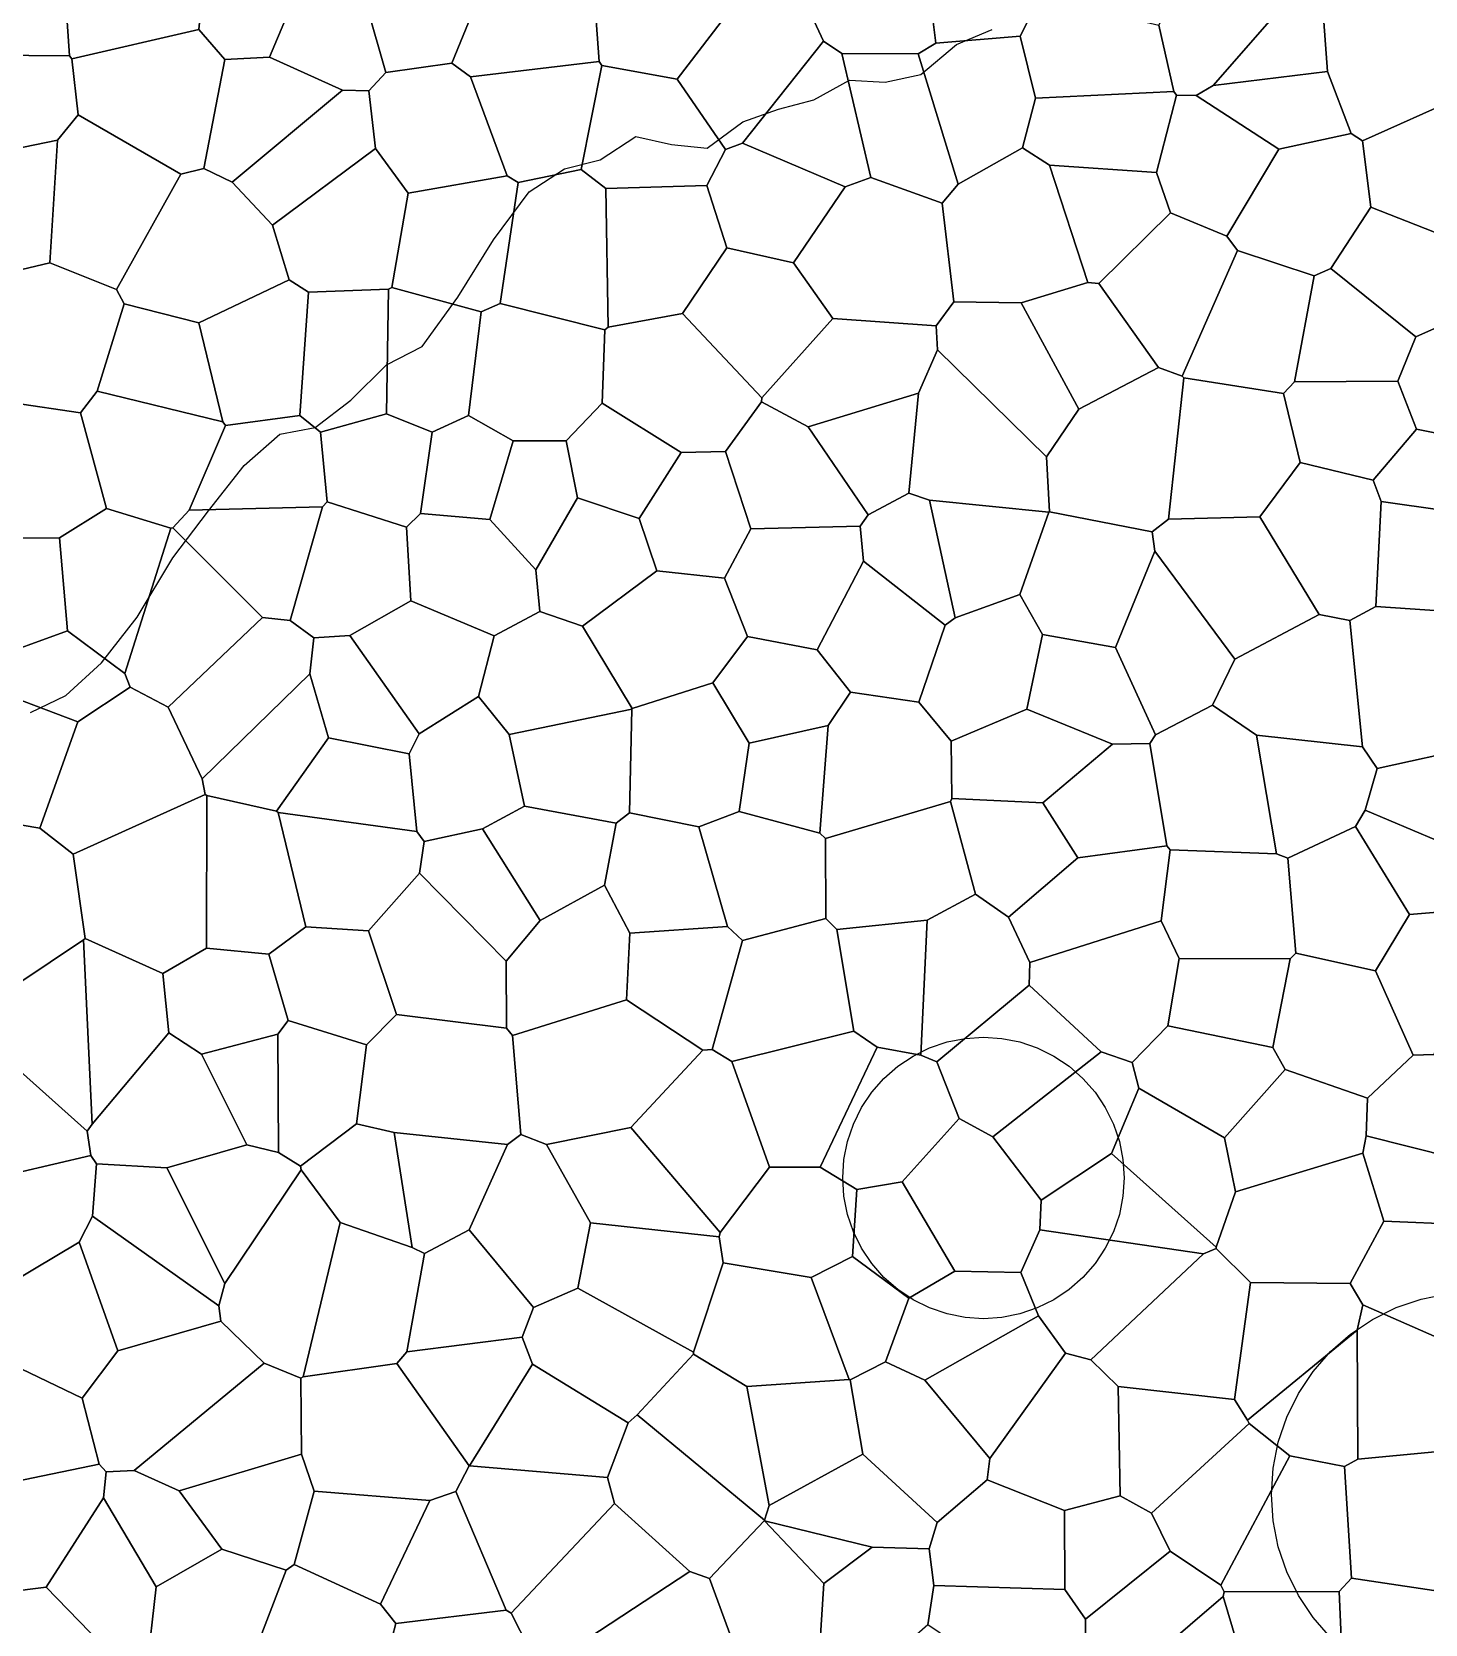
# Model space of a CAD drawing. Header units: metres. Extents: x -200 to 16600, y 0 to 16640.
# Drawn here: x 8404 to 12316, y 4357 to 8828 of the extents above; entities that cross this region are included whole.
import ezdxf

# ---------------------------------------------------------------- set-up
doc = ezdxf.new("R2010")
doc.units = ezdxf.units.M
for name, color, linetype in [('HIDROGRAFIA', 5, 'CONTINUOUS'), ('PIVOS', 30, 'CONTINUOUS'), ('USO_AGRICULTURA', 30, 'CONTINUOUS'), ('USO_CAMPESTRE', 51, 'CONTINUOUS'), ('USO_FLORESTAL', 3, 'CONTINUOUS'), ('USO_PASTAGEM', 42, 'CONTINUOUS'), ('USO_SAVANICA', 82, 'CONTINUOUS'), ('USO_SILVICULTURA', 200, 'CONTINUOUS')]:
    doc.layers.add(name, color=color, linetype=linetype)

msp = doc.modelspace()

# ---------------------------------------------------------------- linework, layer by layer
at = {"layer": 'HIDROGRAFIA'}
msp.add_lwpolyline([(8400, 6917.09), (8500, 6964.04), (8600, 7056.26), (8700, 7184.58), (8800, 7350.93), (8900, 7483.1), (9000, 7610.39), (9100, 7698.11), (9200, 7716.91), (9300, 7793.33), (9400, 7892.4), (9500, 7944.39), (9600, 8082.75), (9700, 8243.77), (9800, 8378.56), (9900, 8442.82), (10000, 8468.44), (10100, 8534.19), (10200, 8511.4), (10300, 8501.13), (10400, 8575.21), (10500, 8610.86), (10600, 8636.59), (10700, 8692.24), (10800, 8686.37), (10900, 8707.78), (11000, 8791.61), (11100, 8834.06)], dxfattribs=at)
at = {"layer": 'PIVOS'}
msp.add_lwpolyline([(11470.8, 5610.1), (11467.42, 5558.53), (11457.34, 5507.84), (11440.72, 5458.9), (11417.87, 5412.55), (11389.15, 5369.58), (11355.08, 5330.72), (11316.22, 5296.64), (11273.25, 5267.93), (11226.89, 5245.07), (11177.95, 5228.46), (11127.26, 5218.38), (11075.69, 5215), (11024.12, 5218.38), (10973.43, 5228.46), (10924.49, 5245.07), (10878.14, 5267.93), (10835.16, 5296.64), (10796.31, 5330.72), (10762.23, 5369.58), (10733.52, 5412.55), (10710.66, 5458.9), (10694.05, 5507.84), (10683.96, 5558.53), (10680.58, 5610.1), (10683.96, 5661.68), (10694.05, 5712.37), (10710.66, 5761.31), (10733.52, 5807.66), (10762.23, 5850.63), (10796.31, 5889.49), (10835.16, 5923.57), (10878.14, 5952.28), (10924.49, 5975.14), (10973.43, 5991.75), (11024.12, 6001.83), (11075.69, 6005.21), (11127.26, 6001.83), (11177.95, 5991.75), (11226.89, 5975.14), (11273.25, 5952.28), (11316.22, 5923.57), (11355.08, 5889.49), (11389.15, 5850.63), (11417.87, 5807.66), (11440.72, 5761.31), (11457.34, 5712.37), (11467.42, 5661.68)], close=True, dxfattribs=at)
msp.add_lwpolyline([(12050.43, 4319.95), (12001.46, 4375.78), (11960.2, 4437.53), (11927.35, 4504.14), (11903.48, 4574.46), (11888.99, 4647.3), (11884.14, 4721.41), (11888.99, 4795.51), (11903.48, 4868.35), (11927.35, 4938.68), (11960.2, 5005.28), (12001.46, 5067.03), (12050.43, 5122.87), (12106.26, 5171.83), (12168.01, 5213.09), (12234.62, 5245.94), (12304.94, 5269.81), (12377.78, 5284.3)], dxfattribs=at)
at = {"layer": 'USO_AGRICULTURA'}
for points in [[(10632.09, 6562.74), (10983.35, 6666.47), (11053.87, 6406.4), (10917.33, 6334.08), (10664.23, 6307.89), (10633.32, 6338.44)], [(10986.82, 6674.98), (11242.3, 6662.93), (11340.75, 6508.96), (11146.34, 6342.08), (11053.87, 6406.4), (10983.35, 6666.47)], [(10044.91, 6605.91), (10081.75, 6635.39), (10276.52, 6596.08), (10356.78, 6315.57), (10082.88, 6297.03), (10011.51, 6431.7)], [(12146.93, 6642.89), (12479.47, 6502.45), (12350.9, 6356.28), (12271.62, 6349.56), (12119.97, 6596.29)], [(11930.07, 6508.11), (12119.97, 6596.29), (12271.62, 6349.56), (12176.23, 6191.26), (11952.53, 6240.73)], [(11340.75, 6508.96), (11591.02, 6542.59), (11599.69, 6531.48), (11574.83, 6332.17), (11206.22, 6215.25), (11146.34, 6342.08)], [(11599.69, 6531.48), (11898.71, 6519.88), (11930.07, 6508.11), (11952.53, 6240.73), (11936.41, 6225.2), (11625.18, 6226.46), (11574.83, 6332.17)], [(11053.87, 6406.4), (11146.34, 6342.08), (11206.22, 6215.25), (11203.64, 6151.04), (10944.62, 5936.2), (10900.4, 5955.17), (10917.33, 6334.08)], [(12271.62, 6349.56), (12350.9, 6356.28), (12443.77, 6271.02), (12340.51, 5956.61), (12281.84, 5954.55), (12176.23, 6191.26)], [(10356.78, 6315.57), (10399.64, 6276.42), (10314.16, 5970.36), (10287.76, 5968.61), (10073.37, 6110.24), (10082.88, 6297.03)], [(10399.64, 6276.42), (10633.32, 6338.44), (10664.23, 6307.89), (10711.73, 6022.5), (10369.78, 5937.34), (10314.16, 5970.36)], [(10664.23, 6307.89), (10917.33, 6334.08), (10900.4, 5955.17), (10777.29, 5977.05), (10711.73, 6022.5)], [(11206.22, 6215.25), (11574.83, 6332.17), (11625.18, 6226.46), (11593.33, 6037.47), (11492.82, 5934.64), (11406.51, 5964.38), (11203.64, 6151.04)], [(11625.18, 6226.46), (11936.41, 6225.2), (11887.76, 5975.96), (11593.33, 6037.47)], [(11952.53, 6240.73), (12176.23, 6191.26), (12281.84, 5954.55), (12153.61, 5834.13), (11923.11, 5914.25), (11887.76, 5975.96), (11936.41, 6225.2)], [(10944.62, 5936.2), (11203.64, 6151.04), (11406.51, 5964.38), (11102.13, 5725.1), (11007.3, 5776.95)], [(10073.37, 6110.24), (10287.76, 5968.61), (10085.95, 5751.78), (9849.22, 5703.76), (9777.35, 5731.96), (9753.27, 6010.22)], [(11492.82, 5934.64), (11593.33, 6037.47), (11887.76, 5975.96), (11923.11, 5914.25), (11752.21, 5722.41), (11511.88, 5862.49)], [(10369.78, 5937.34), (10711.73, 6022.5), (10777.29, 5977.05), (10617.32, 5640.19), (10474.86, 5639.89)], [(10287.76, 5968.61), (10314.16, 5970.36), (10369.78, 5937.34), (10474.86, 5639.89), (10336.95, 5457.37), (10085.95, 5751.78)], [(10617.32, 5640.19), (10777.29, 5977.05), (10900.4, 5955.17), (10944.62, 5936.2), (11007.3, 5776.95), (10847.78, 5598.97), (10720.32, 5577.72)], [(11406.51, 5964.38), (11492.82, 5934.64), (11511.88, 5862.49), (11435.64, 5678.68), (11237.91, 5548.16), (11102.13, 5725.1)], [(12340.51, 5956.61), (12413.34, 5941.54), (12572.34, 5701.76), (12518.24, 5635.72), (12149.88, 5728.18), (12153.61, 5834.13), (12281.84, 5954.55)], [(11923.11, 5914.25), (12153.61, 5834.13), (12149.88, 5728.18), (12140.82, 5680.05), (11782.97, 5571.24), (11752.21, 5722.41)], [(11511.88, 5862.49), (11752.21, 5722.41), (11782.97, 5571.24), (11728.86, 5416.18), (11435.64, 5678.68)], [(11007.3, 5776.95), (11102.13, 5725.1), (11237.91, 5548.16), (11234.25, 5464.07), (11180.9, 5344.32), (10995.64, 5348.47), (10847.78, 5598.97)], [(9777.35, 5731.96), (9849.22, 5703.76), (9972.86, 5484.19), (9937.18, 5300.57), (9812.23, 5246.22), (9631.76, 5464.74), (9739.33, 5704.07)], [(10085.95, 5751.78), (10336.95, 5457.37), (10333.94, 5444.68), (9972.86, 5484.19), (9849.22, 5703.76)], [(12149.88, 5728.18), (12518.24, 5635.72), (12445.46, 5490.82), (12423.74, 5479.09), (12200.03, 5488.57), (12140.82, 5680.05)], [(11237.91, 5548.16), (11435.64, 5678.68), (11728.86, 5416.18), (11728.87, 5411.71), (11693.35, 5397.31), (11234.25, 5464.07)], [(11728.86, 5416.18), (11782.97, 5571.24), (12140.82, 5680.05), (12200.03, 5488.57), (12105.46, 5313.64), (11825.84, 5316.48), (11728.87, 5411.71)], [(10336.95, 5457.37), (10474.86, 5639.89), (10617.32, 5640.19), (10720.32, 5577.72), (10708.11, 5389.2), (10592.28, 5330.22), (10345.49, 5371.68), (10333.94, 5444.68)], [(10708.11, 5389.2), (10720.32, 5577.72), (10847.78, 5598.97), (10995.64, 5348.47), (10866.33, 5273.03)], [(9972.86, 5484.19), (10333.94, 5444.68), (10345.49, 5371.68), (10261.64, 5120.53), (9937.18, 5300.57)], [(11234.25, 5464.07), (11693.35, 5397.31), (11377.6, 5099.53), (11305.74, 5117.75), (11230.14, 5222.56), (11180.9, 5344.32)], [(12200.03, 5488.57), (12423.74, 5479.09), (12446.81, 5194.87), (12364.49, 5155.58), (12140.57, 5253.7), (12105.46, 5313.64)], [(11377.6, 5099.53), (11693.35, 5397.31), (11728.87, 5411.71), (11825.84, 5316.48), (11780.1, 4987.85), (11454.21, 5024.54)], [(10261.64, 5120.53), (10345.49, 5371.68), (10592.28, 5330.22), (10698.61, 5044.37), (10411.17, 5024.99), (10262.17, 5115.82)], [(10708.11, 5389.2), (10866.33, 5273.03), (10801, 5093.89), (10701.97, 5043.42), (10698.61, 5044.37), (10592.28, 5330.22)], [(10995.64, 5348.47), (11180.9, 5344.32), (11230.14, 5222.56), (10911.12, 5042.63), (10801, 5093.89), (10866.33, 5273.03)], [(9812.23, 5246.22), (9937.18, 5300.57), (10261.64, 5120.53), (10262.17, 5115.82), (10103.77, 4944.7), (10078.3, 4922.81), (9809.85, 5087.52), (9781.17, 5163.11)], [(11825.84, 5316.48), (12105.46, 5313.64), (12140.57, 5253.7), (12125.22, 5182.35), (11817.27, 4930.01), (11780.1, 4987.85)], [(12125.22, 5182.35), (12140.57, 5253.7), (12364.49, 5155.58), (12343.69, 4841.52), (12127.25, 4821.02)], [(10911.12, 5042.63), (11230.14, 5222.56), (11305.74, 5117.75), (11093.26, 4822.04)], [(11817.27, 4930.01), (12125.22, 5182.35), (12127.25, 4821.02), (12089.69, 4799.86), (11936.26, 4829.85), (11821.42, 4920.73)], [(10262.17, 5115.82), (10411.17, 5024.99), (10474.26, 4690.64), (10460.8, 4649.76), (10103.77, 4944.7)], [(11305.74, 5117.75), (11377.6, 5099.53), (11454.21, 5024.54), (11459.94, 4717.37), (11303.46, 4676.22), (11085.83, 4762.74), (11093.26, 4822.04)], [(9809.85, 5087.52), (10078.3, 4922.81), (10020.38, 4769.45), (9632.45, 4801.55)], [(10801, 5093.89), (10911.12, 5042.63), (11093.26, 4822.04), (11085.83, 4762.74), (10945.99, 4643.21), (10737.28, 4834.32), (10701.97, 5043.42)], [(10698.61, 5044.37), (10701.97, 5043.42), (10737.28, 4834.32), (10474.26, 4690.64), (10411.17, 5024.99)], [(11454.21, 5024.54), (11780.1, 4987.85), (11817.27, 4930.01), (11821.42, 4920.73), (11547.75, 4668.86), (11459.94, 4717.37)], [(10103.77, 4944.7), (10460.8, 4649.76), (10460.35, 4647.43), (10306.22, 4485.66), (10251.61, 4505.68), (10040.01, 4696.37), (10020.38, 4769.45), (10078.3, 4922.81)], [(11821.42, 4920.73), (11936.26, 4829.85), (11741.95, 4466.7), (11599.75, 4562.57), (11547.75, 4668.86)], [(10460.8, 4649.76), (10474.26, 4690.64), (10737.28, 4834.32), (10945.99, 4643.21), (10923.57, 4568.57), (10763.24, 4573.96), (10460.67, 4647.31), (10460.35, 4647.43)], [(11936.26, 4829.85), (12089.69, 4799.86), (12108.83, 4486.74), (12074.19, 4449.2), (11751.45, 4448.29), (11741.95, 4466.7)], [(12127.25, 4821.02), (12343.69, 4841.52), (12439.64, 4793.08), (12415.26, 4440.86), (12108.83, 4486.74), (12089.69, 4799.86)], [(9632.16, 4801.45), (9632.45, 4801.55), (10020.38, 4769.45), (10040.01, 4696.37), (9749.93, 4387.95), (9735.37, 4396.77), (9594.9, 4729.97)], [(10945.99, 4643.21), (11085.83, 4762.74), (11303.46, 4676.22), (11304.08, 4455.08), (10936.76, 4465.61), (10923.57, 4568.57)], [(10040.01, 4696.37), (10251.61, 4505.68), (9869.57, 4254.53), (9802.44, 4285.94), (9801.56, 4286.97), (9749.93, 4387.95)], [(11459.94, 4717.37), (11547.75, 4668.86), (11599.75, 4562.57), (11361.83, 4371.49), (11304.08, 4455.08), (11303.46, 4676.22)], [(10460.67, 4647.31), (10627.31, 4471.48), (10609.96, 4194.45), (10393.31, 4248.77), (10306.22, 4485.66), (10460.35, 4647.43)], [(10460.67, 4647.31), (10763.24, 4573.96), (10627.31, 4471.48)], [(10763.24, 4573.96), (10923.57, 4568.57), (10936.76, 4465.61), (10919.9, 4355.35), (10696.04, 4158.91), (10609.96, 4194.45), (10627.31, 4471.48)], [(11599.75, 4562.57), (11741.95, 4466.7), (11751.45, 4448.29), (11748.87, 4434.72), (11464.23, 4191.27), (11361.59, 4222.98), (11361.83, 4371.49)], [(10251.61, 4505.68), (10306.22, 4485.66), (10393.31, 4248.77), (10302.65, 4150.25), (10010.04, 4090.65), (9869.57, 4254.53)], [(12108.83, 4486.74), (12415.26, 4440.86), (12448.26, 4397.63), (12439.55, 4314.87), (12087.76, 4148.11), (12074.19, 4449.2)], [(10936.76, 4465.61), (11304.08, 4455.08), (11361.83, 4371.49), (11361.59, 4222.98), (11226.62, 4147.77), (10919.9, 4355.35)], [(11464.23, 4191.27), (11748.87, 4434.72), (11840.18, 4127.24), (11832.42, 4119.27), (11598.29, 4043.68)], [(11751.45, 4448.29), (12074.19, 4449.2), (12087.76, 4148.11), (12081.95, 4134.4), (11840.18, 4127.24), (11748.87, 4434.72)]]:
    msp.add_lwpolyline(points, close=True, dxfattribs=at)
at = {"layer": 'USO_CAMPESTRE'}
msp.add_lwpolyline([(8228.34, 4434.15), (8444.6, 4461.52), (8689.5, 4208.69), (8561.88, 4052.79), (8273.64, 4149.23)], close=True, dxfattribs=at)
at = {"layer": 'USO_FLORESTAL'}
for points in [[(10897.65, 9148.77), (10914.5, 9165.12), (11219.13, 9031.4), (11233.96, 8923.54), (11178.47, 8815.72), (10942.43, 8796.03)], [(10600.51, 8857.39), (10720.55, 9066.24), (10897.65, 9148.77), (10942.43, 8796.03), (10892.81, 8765.86), (10678.22, 8767.24), (10626.31, 8800.95)], [(9979.66, 8975.24), (9996.75, 8995.08), (10293.86, 9083.07), (10401.39, 8937.01), (10216.12, 8694.61), (10004.42, 8733.27), (9997.33, 8744.36)], [(11604.99, 8909.66), (11823.16, 9055.23), (11950.67, 8940.64), (11721.09, 8676.96), (11673.26, 8648.45), (11617.95, 8649.78), (11609.91, 8660.43), (11567.88, 8846.15)], [(9646.48, 8894.52), (9816.2, 8997.41), (9979.66, 8975.24), (9997.33, 8744.36), (9635.29, 8700.99), (9583.13, 8739.59)], [(12027.54, 8906.14), (12256.34, 9013.66), (12347.97, 8995.64), (12416.28, 8644.96), (12139.52, 8521.49), (12107.78, 8541.93), (12042.05, 8715.92)], [(11721.09, 8676.96), (11950.67, 8940.64), (12027.54, 8906.14), (12042.05, 8715.92)], [(10216.12, 8694.61), (10401.39, 8937.01), (10600.51, 8857.39), (10626.31, 8800.95), (10398.88, 8515.43), (10351.58, 8497.43)], [(11178.47, 8815.72), (11233.96, 8923.54), (11567.88, 8846.15), (11609.91, 8660.43), (11221.78, 8641.19)], [(11004.81, 8400.02), (10892.81, 8765.86), (10942.43, 8796.03), (11178.47, 8815.72), (11221.78, 8641.19), (11185.72, 8501.69)], [(10687.18, 8392.4), (10398.88, 8515.43), (10626.31, 8800.95), (10678.22, 8767.24), (10759.93, 8418.38)], [(10759.93, 8418.38), (10678.22, 8767.24), (10892.81, 8765.86), (11004.81, 8400.02), (10960.02, 8346.57)], [(9350.54, 8661.88), (9397.82, 8713.82), (9583.13, 8739.59), (9635.29, 8700.99), (9738.3, 8423.77), (9460.64, 8374.74), (9368.87, 8499.93)], [(9769.06, 8405.01), (9738.3, 8423.77), (9635.29, 8700.99), (9997.33, 8744.36), (10004.42, 8733.27), (9946.57, 8441.55)], [(10015.91, 8388), (9946.57, 8441.55), (10004.42, 8733.27), (10216.12, 8694.61), (10351.58, 8497.43), (10299.18, 8395.89)], [(11185.72, 8501.69), (11221.78, 8641.19), (11609.91, 8660.43), (11617.95, 8649.78), (11561.92, 8433.04), (11261.1, 8453.57)], [(9079.51, 8284.88), (9368.87, 8499.93), (9460.64, 8374.74), (9415.17, 8109.89), (9405.49, 8105.56), (9181.3, 8096.96), (9126.93, 8131.29)], [(10351.58, 8497.43), (10398.88, 8515.43), (10687.18, 8392.4), (10542.55, 8178.87), (10355.26, 8221.12), (10299.18, 8395.89)], [(11004.81, 8400.02), (11185.72, 8501.69), (11261.1, 8453.57), (11369.22, 8124.31), (11181.88, 8066.35), (10993.06, 8070.05), (10960.02, 8346.57)], [(9460.64, 8374.74), (9738.3, 8423.77), (9769.06, 8405.01), (9719.38, 8064.63), (9665.59, 8041.13), (9415.17, 8109.89)], [(9769.06, 8405.01), (9946.57, 8441.55), (10015.91, 8388), (10021.91, 7998.1), (10012.92, 7990.79), (9719.38, 8064.63)], [(10687.18, 8392.4), (10759.93, 8418.38), (10960.02, 8346.57), (10993.06, 8070.05), (10943.25, 8002.09), (10652.7, 8022.48), (10542.55, 8178.87)], [(10015.91, 8388), (10299.18, 8395.89), (10355.26, 8221.12), (10231.09, 8036.51), (10021.91, 7998.1)], [(10231.09, 8036.51), (10355.26, 8221.12), (10542.55, 8178.87), (10652.7, 8022.48), (10453.19, 7799.77)], [(8873.33, 8010.83), (9126.93, 8131.29), (9181.3, 8096.96), (9156.54, 7750.06), (8947.48, 7722.55), (8940.26, 7732.42)], [(9181.3, 8096.96), (9405.49, 8105.56), (9399.59, 7754.97), (9214.43, 7704.01), (9156.54, 7750.06)], [(9399.59, 7754.97), (9405.49, 8105.56), (9415.17, 8109.89), (9665.59, 8041.13), (9629.8, 7750.88), (9528.28, 7703.67)], [(8663.65, 8064.07), (8873.33, 8010.83), (8940.26, 7732.42), (8587.97, 7818.88)], [(9665.59, 8041.13), (9719.38, 8064.63), (10012.92, 7990.79), (10005.17, 7785.03), (9904.02, 7679.69), (9755.55, 7679.1), (9629.8, 7750.88)], [(8350.75, 7785.72), (8540.79, 7757.71), (8613.96, 7489.35), (8482.1, 7407.12), (8299.07, 7406.57), (8207.29, 7494.14)], [(8587.97, 7818.88), (8940.26, 7732.42), (8947.48, 7722.55), (8846.11, 7484.45), (8799.6, 7434.97), (8794.48, 7434.31), (8613.96, 7489.35), (8540.79, 7757.71)], [(8846.11, 7484.45), (8947.48, 7722.55), (9156.54, 7750.06), (9214.43, 7704.01), (9233.41, 7508.58), (9219.81, 7494.53)], [(9399.59, 7754.97), (9528.28, 7703.67), (9495.36, 7475.35), (9456.19, 7437.39), (9233.41, 7508.58), (9214.43, 7704.01)], [(9528.28, 7703.67), (9629.8, 7750.88), (9755.55, 7679.1), (9689.92, 7458.82), (9495.36, 7475.35)], [(9755.55, 7679.1), (9904.02, 7679.69), (9935.71, 7519.01), (9819.43, 7317.25), (9689.92, 7458.82)], [(8613.96, 7489.35), (8794.48, 7434.31), (8665.13, 7026.1), (8504.54, 7145.88), (8482.1, 7407.12)], [(8846.11, 7484.45), (9219.81, 7494.53), (9129.76, 7174.8), (9051.52, 7183.54), (8799.6, 7434.97)], [(9219.81, 7494.53), (9233.41, 7508.58), (9456.19, 7437.39), (9467.81, 7230.53), (9297.1, 7133.16), (9196.05, 7126.11), (9129.76, 7174.8)], [(8799.6, 7434.97), (9051.52, 7183.54), (8786.47, 6931.81), (8680.28, 6987.47), (8665.13, 7026.1), (8794.48, 7434.31)], [(8272.16, 7062.24), (8199.65, 7139.83), (8299.07, 7406.57), (8482.1, 7407.12), (8504.54, 7145.88)], [(9051.52, 7183.54), (9129.76, 7174.8), (9196.05, 7126.11), (9185.04, 7025.53), (8882.71, 6730.91), (8786.47, 6931.81)], [(8272.16, 7062.24), (8504.54, 7145.88), (8665.13, 7026.1), (8680.28, 6987.47), (8532.87, 6890.45), (8285.07, 6984.55)], [(8882.71, 6730.91), (9185.04, 7025.53), (9237.15, 6846.04), (9091.36, 6639.78), (8895.37, 6683.29), (8891.26, 6686.55)], [(8199.31, 6777.54), (8285.07, 6984.55), (8532.87, 6890.45), (8427, 6591.71), (8288.5, 6615.87), (8222.22, 6694.74)], [(8786.47, 6931.81), (8882.71, 6730.91), (8891.26, 6686.55), (8520.62, 6518.91), (8427, 6591.71), (8532.87, 6890.45), (8680.28, 6987.47)], [(8427, 6591.71), (8520.62, 6518.91), (8553.55, 6282.63), (8548.95, 6278.78), (8270.03, 6092.62), (8138.48, 6413.1), (8288.5, 6615.87)], [(8325.37, 5097.23), (8545.34, 4991.74), (8592.96, 4806.99), (8221.24, 4729.67), (8190.8, 4795.81), (8264.46, 5045.22)], [(8592.96, 4806.99), (8613.04, 4785.46), (8605.11, 4712.46), (8444.6, 4461.52), (8228.34, 4434.15), (8140.74, 4499.17), (8221.24, 4729.67)]]:
    msp.add_lwpolyline(points, close=True, dxfattribs=at)
at = {"layer": 'USO_PASTAGEM'}
for points in [[(8509.78, 8760.66), (8503.23, 8856.72), (8784.6, 9139.52), (8879.76, 8903.1), (8872.97, 8834.14), (8516.85, 8751.95)], [(9345.07, 8899.3), (9429.87, 9139.88), (9465.49, 9154.77), (9646.48, 8894.52), (9583.13, 8739.59), (9397.82, 8713.82)], [(8509.78, 8760.66), (8166.89, 8763.38), (8120.27, 8897.03), (8369.29, 9049.42), (8416.06, 9041.14), (8503.23, 8856.72)], [(8872.97, 8834.14), (8879.76, 8903.1), (9113.91, 9038.44), (9159.08, 8965.77), (9071.36, 8756.68), (8946.11, 8750.08)], [(9071.36, 8756.68), (9159.08, 8965.77), (9345.07, 8899.3), (9397.82, 8713.82), (9350.54, 8661.88), (9276.64, 8663.97)], [(8822.93, 8428.43), (8534.1, 8594.87), (8516.85, 8751.95), (8872.97, 8834.14), (8946.11, 8750.08), (8887.29, 8443.71)], [(8279.33, 8483.33), (8107.63, 8670.02), (8166.89, 8763.38), (8509.78, 8760.66), (8516.85, 8751.95), (8534.1, 8594.87), (8475.88, 8523.34)], [(8966.39, 8405.68), (8887.29, 8443.71), (8946.11, 8750.08), (9071.36, 8756.68), (9276.64, 8663.97)], [(11721.09, 8676.96), (12042.05, 8715.92), (12107.78, 8541.93), (11905.08, 8498.19), (11673.26, 8648.45)], [(8966.39, 8405.68), (9276.64, 8663.97), (9350.54, 8661.88), (9368.87, 8499.93), (9079.51, 8284.88)], [(11561.92, 8433.04), (11617.95, 8649.78), (11673.26, 8648.45), (11905.08, 8498.19), (11758.71, 8254.22), (11601.1, 8319.04)], [(12139.52, 8521.49), (12416.28, 8644.96), (12527.13, 8597.21), (12553.3, 8428.51), (12494.9, 8205.75), (12163.19, 8335.81)], [(8454.88, 8179.04), (8475.88, 8523.34), (8534.1, 8594.87), (8822.93, 8428.43), (8641.86, 8103.84)], [(11758.71, 8254.22), (11905.08, 8498.19), (12107.78, 8541.93), (12139.52, 8521.49), (12163.19, 8335.81), (12050.9, 8163.49), (12003.95, 8142.32), (11789.38, 8213.42)], [(8215.81, 8380.61), (8279.33, 8483.33), (8475.88, 8523.34), (8454.88, 8179.04), (8376.19, 8160.72)], [(11369.22, 8124.31), (11261.1, 8453.57), (11561.92, 8433.04), (11601.1, 8319.04), (11399.86, 8121.02)], [(8822.93, 8428.43), (8887.29, 8443.71), (8966.39, 8405.68), (9079.51, 8284.88), (9126.93, 8131.29), (8873.33, 8010.83), (8663.65, 8064.07), (8641.86, 8103.84)], [(11399.86, 8121.02), (11601.1, 8319.04), (11758.71, 8254.22), (11789.38, 8213.42), (11633.52, 7861.22), (11566.82, 7884.89)], [(12050.9, 8163.49), (12163.19, 8335.81), (12494.9, 8205.75), (12524.91, 8134.58), (12476.87, 8054.85), (12289.66, 7971.71)], [(11633.52, 7861.22), (11789.38, 8213.42), (12003.95, 8142.32), (11948.69, 7844.8), (11918.1, 7812.05), (11637.92, 7856.29)], [(8454.88, 8179.04), (8641.86, 8103.84), (8663.65, 8064.07), (8587.97, 7818.88), (8540.79, 7757.71), (8350.75, 7785.72), (8232.91, 7900.48), (8193.1, 8015.05), (8376.19, 8160.72)], [(12003.95, 8142.32), (12050.9, 8163.49), (12289.66, 7971.71), (12239.13, 7847.02), (11948.69, 7844.8)], [(12239.13, 7847.02), (12289.66, 7971.71), (12476.87, 8054.85), (12557.38, 7756.75), (12517.91, 7667.46), (12291.09, 7711.91)], [(10021.91, 7998.1), (10231.09, 8036.51), (10453.19, 7799.77), (10453.08, 7788.71), (10351.45, 7649.03), (10227.23, 7646.44), (10005.17, 7785.03), (10012.92, 7990.79)], [(10453.19, 7799.77), (10652.7, 8022.48), (10943.25, 8002.09), (10947.14, 7934.54), (10893.87, 7813.36), (10583.24, 7718.43), (10453.08, 7788.71)], [(10893.87, 7813.36), (10947.14, 7934.54), (11252.86, 7634.66), (11260.79, 7480.01), (11259.45, 7479.02), (10924.35, 7512.8), (10866.69, 7532.84)], [(11252.86, 7634.66), (11343.55, 7768.44), (11566.82, 7884.89), (11633.52, 7861.22), (11637.92, 7856.29), (11594.95, 7459.61), (11549.04, 7423.82), (11260.79, 7480.01)], [(11594.95, 7459.61), (11637.92, 7856.29), (11918.1, 7812.05), (11965.01, 7618.7), (11851.29, 7465.92)], [(11948.69, 7844.8), (12239.13, 7847.02), (12291.09, 7711.91), (12170.26, 7569.1), (11965.01, 7618.7), (11918.1, 7812.05)], [(9935.71, 7519.01), (9904.02, 7679.69), (10005.17, 7785.03), (10227.23, 7646.44), (10109.17, 7461.6)], [(10351.45, 7649.03), (10453.08, 7788.71), (10583.24, 7718.43), (10752.01, 7471.26), (10729.92, 7439.54), (10423.13, 7432.31)], [(10583.24, 7718.43), (10893.87, 7813.36), (10866.69, 7532.84), (10752.01, 7471.26)], [(12170.26, 7569.1), (12291.09, 7711.91), (12517.91, 7667.46), (12571.53, 7529.41), (12547.95, 7458.98), (12192.19, 7509.25)], [(10227.23, 7646.44), (10351.45, 7649.03), (10423.13, 7432.31), (10349.03, 7293.78), (10158.79, 7314.17), (10109.17, 7461.6)], [(11851.29, 7465.92), (11965.01, 7618.7), (12170.26, 7569.1), (12192.19, 7509.25), (12177.59, 7214.35), (12104.22, 7175.46), (12018.54, 7192.08)], [(9935.71, 7519.01), (10109.17, 7461.6), (10158.79, 7314.17), (9949.9, 7158.69), (9829.95, 7200.58), (9819.43, 7317.25)], [(10752.01, 7471.26), (10866.69, 7532.84), (10924.35, 7512.8), (10996.71, 7182.57), (10967.97, 7162.1), (10738.85, 7341.26), (10729.92, 7439.54)], [(10996.71, 7182.57), (10924.35, 7512.8), (11259.45, 7479.02), (11177.96, 7247.63)], [(9456.19, 7437.39), (9495.36, 7475.35), (9689.92, 7458.82), (9819.43, 7317.25), (9829.95, 7200.58), (9702.36, 7132.14), (9467.81, 7230.53)], [(11260.79, 7480.01), (11549.04, 7423.82), (11557.3, 7369.94), (11446.47, 7098.94), (11241.13, 7135.92), (11177.96, 7247.63), (11259.45, 7479.02)], [(11549.04, 7423.82), (11594.95, 7459.61), (11851.29, 7465.92), (12018.54, 7192.08), (11781.78, 7066.73), (11557.3, 7369.94)], [(12192.19, 7509.25), (12547.95, 7458.98), (12547.89, 7457.85), (12484.04, 7259.91), (12369.77, 7201.41), (12177.59, 7214.35)], [(10423.13, 7432.31), (10729.92, 7439.54), (10738.85, 7341.26), (10608.48, 7092.36), (10413.69, 7130.48), (10349.03, 7293.78)], [(11446.47, 7098.94), (11557.3, 7369.94), (11781.78, 7066.73), (11718.92, 6937.15), (11559.11, 6854.46)], [(10158.79, 7314.17), (10349.03, 7293.78), (10413.69, 7130.48), (10315.89, 6999.74), (10089.61, 6927.86), (9949.9, 7158.69)], [(10996.71, 7182.57), (11177.96, 7247.63), (11241.13, 7135.92), (11197.53, 6926.54), (10985.17, 6836.22), (10894.67, 6945.66), (10967.97, 7162.1)], [(9467.81, 7230.53), (9702.36, 7132.14), (9658.47, 6961.22), (9491.33, 6856.95), (9297.1, 7133.16)], [(9829.95, 7200.58), (9949.9, 7158.69), (10089.61, 6927.86), (10089, 6925.65), (9744.25, 6854.87), (9658.47, 6961.22), (9702.36, 7132.14)], [(9196.05, 7126.11), (9297.1, 7133.16), (9491.33, 6856.95), (9463.46, 6800.76), (9237.15, 6846.04), (9185.04, 7025.53)], [(11241.13, 7135.92), (11446.47, 7098.94), (11559.11, 6854.46), (11542.83, 6829.78), (11438.14, 6828.29), (11197.53, 6926.54)], [(9491.33, 6856.95), (9658.47, 6961.22), (9744.25, 6854.87), (9787.7, 6653.86), (9669.64, 6590.38), (9505.97, 6554.81), (9485.24, 6582.65), (9463.46, 6800.76)], [(9744.25, 6854.87), (10089, 6925.65), (10081.75, 6635.39), (10044.91, 6605.91), (9787.7, 6653.86)], [(9091.36, 6639.78), (9237.15, 6846.04), (9463.46, 6800.76), (9485.24, 6582.65), (9095.89, 6635.74)], [(9091.36, 6639.78), (9095.89, 6635.74), (9172.95, 6315.4), (9069.47, 6238.12), (8894.46, 6254.8), (8895.37, 6683.29)], [(9485.24, 6582.65), (9505.97, 6554.81), (9492.26, 6466.07), (9349.14, 6304.06), (9172.95, 6315.4), (9095.89, 6635.74)], [(9787.7, 6653.86), (10044.91, 6605.91), (10011.51, 6431.7), (9830.93, 6332.73), (9669.64, 6590.38)], [(9505.97, 6554.81), (9669.64, 6590.38), (9830.93, 6332.73), (9736.09, 6218.97), (9492.26, 6466.07)]]:
    msp.add_lwpolyline(points, close=True, dxfattribs=at)
at = {"layer": 'USO_SAVANICA'}
for points in [[(11343.55, 7768.44), (11181.88, 8066.35), (11369.22, 8124.31), (11399.86, 8121.02), (11566.82, 7884.89)], [(10943.25, 8002.09), (10993.06, 8070.05), (11181.88, 8066.35), (11343.55, 7768.44), (11252.86, 7634.66), (10947.14, 7934.54)], [(10608.48, 7092.36), (10738.85, 7341.26), (10967.97, 7162.1), (10894.67, 6945.66), (10702.15, 6974.18)], [(12104.22, 7175.46), (12177.59, 7214.35), (12369.77, 7201.41), (12453.19, 6819.06), (12181.14, 6759.28), (12140.03, 6820.24)], [(11781.78, 7066.73), (12018.54, 7192.08), (12104.22, 7175.46), (12140.03, 6820.24), (11842.12, 6853.25), (11718.92, 6937.15)], [(10413.69, 7130.48), (10608.48, 7092.36), (10702.15, 6974.18), (10639.92, 6880.5), (10418.07, 6830.65), (10315.89, 6999.74)], [(10089.61, 6927.86), (10315.89, 6999.74), (10418.07, 6830.65), (10389.75, 6639.1), (10276.52, 6596.08), (10081.75, 6635.39), (10089, 6925.65)], [(11559.11, 6854.46), (11718.92, 6937.15), (11842.12, 6853.25), (11898.71, 6519.88), (11599.69, 6531.48), (11591.02, 6542.59), (11542.83, 6829.78)], [(10985.17, 6836.22), (11197.53, 6926.54), (11438.14, 6828.29), (11242.3, 6662.93), (10986.82, 6674.98)], [(10418.07, 6830.65), (10639.92, 6880.5), (10616.17, 6578.33), (10389.75, 6639.1)], [(11842.12, 6853.25), (12140.03, 6820.24), (12181.14, 6759.28), (12146.93, 6642.89), (12119.97, 6596.29), (11930.07, 6508.11), (11898.71, 6519.88)], [(11438.14, 6828.29), (11542.83, 6829.78), (11591.02, 6542.59), (11340.75, 6508.96), (11242.3, 6662.93)], [(12181.14, 6759.28), (12453.19, 6819.06), (12498.82, 6803.02), (12580.59, 6682.25), (12569.62, 6546.57), (12479.47, 6502.45), (12146.93, 6642.89)], [(8891.26, 6686.55), (8895.37, 6683.29), (8894.46, 6254.8), (8772.28, 6184.16), (8553.55, 6282.63), (8520.62, 6518.91)], [(10389.75, 6639.1), (10616.17, 6578.33), (10632.09, 6562.74), (10633.32, 6338.44), (10399.64, 6276.42), (10356.78, 6315.57), (10276.52, 6596.08)], [(9492.26, 6466.07), (9736.09, 6218.97), (9736.57, 6030.39), (9428.33, 6068.86), (9349.14, 6304.06)], [(9830.93, 6332.73), (10011.51, 6431.7), (10082.88, 6297.03), (10073.37, 6110.24), (9753.27, 6010.22), (9736.57, 6030.39), (9736.09, 6218.97)], [(9172.95, 6315.4), (9349.14, 6304.06), (9428.33, 6068.86), (9343.42, 5983.51), (9123.77, 6051.67), (9069.47, 6238.12)], [(8270.03, 6092.62), (8548.95, 6278.78), (8573.12, 5761.3), (8559.55, 5741.17), (8238.02, 6029.13)], [(8553.55, 6282.63), (8772.28, 6184.16), (8788.55, 6017.26), (8573.12, 5761.3), (8548.95, 6278.78)], [(8894.46, 6254.8), (9069.47, 6238.12), (9123.77, 6051.67), (9095.02, 6014.15), (8880.72, 5957.69), (8788.55, 6017.26), (8772.28, 6184.16)], [(9123.77, 6051.67), (9343.42, 5983.51), (9315.57, 5761.65), (9158.75, 5643.46), (9096.58, 5681.27), (9095.02, 6014.15)], [(9428.33, 6068.86), (9736.57, 6030.39), (9753.27, 6010.22), (9777.35, 5731.96), (9739.33, 5704.07), (9421.05, 5737.24), (9315.57, 5761.65), (9343.42, 5983.51)], [(8238.02, 6029.13), (8559.55, 5741.17), (8570.11, 5672.63), (8153.46, 5575.97), (8081.11, 5634.19), (8202.89, 6014.15)], [(8788.55, 6017.26), (8880.72, 5957.69), (9008.13, 5703.18), (8783.37, 5638.03), (8585.88, 5649.48), (8570.11, 5672.63), (8559.55, 5741.17), (8573.12, 5761.3)], [(8880.72, 5957.69), (9095.02, 6014.15), (9096.58, 5681.27), (9008.13, 5703.18)], [(9315.57, 5761.65), (9421.05, 5737.24), (9472.16, 5414.55), (9269.53, 5485.15), (9160.24, 5632.87), (9158.75, 5643.46)], [(9472.16, 5414.55), (9421.05, 5737.24), (9739.33, 5704.07), (9631.76, 5464.74), (9506.53, 5397.9)], [(9096.58, 5681.27), (9158.75, 5643.46), (9160.24, 5632.87), (8945.78, 5313.84), (8783.37, 5638.03), (9008.13, 5703.18)], [(8153.46, 5575.97), (8570.11, 5672.63), (8585.88, 5649.48), (8574.58, 5503.04), (8536.82, 5429.37), (8280.3, 5277.42), (8208.59, 5321.82)], [(8783.37, 5638.03), (8945.78, 5313.84), (8928.85, 5250.96), (8574.58, 5503.04), (8585.88, 5649.48)], [(9160.24, 5632.87), (9269.53, 5485.15), (9166.37, 5051.7), (9159.19, 5047.99), (9056.12, 5090.14), (8934.88, 5208.39), (8928.85, 5250.96), (8945.78, 5313.84)], [(8574.58, 5503.04), (8928.85, 5250.96), (8934.88, 5208.39), (8645.24, 5124.47), (8536.82, 5429.37)], [(9472.16, 5414.55), (9506.53, 5397.9), (9456.57, 5122.19), (9428.47, 5088.93), (9166.37, 5051.7), (9269.53, 5485.15)], [(9631.76, 5464.74), (9812.23, 5246.22), (9781.17, 5163.11), (9456.57, 5122.19), (9506.53, 5397.9)], [(8536.82, 5429.37), (8645.24, 5124.47), (8545.34, 4991.74), (8325.37, 5097.23), (8280.3, 5277.42)], [(8934.88, 5208.39), (9056.12, 5090.14), (8691.7, 4788.97), (8613.04, 4785.46), (8592.96, 4806.99), (8545.34, 4991.74), (8645.24, 5124.47)], [(9456.57, 5122.19), (9781.17, 5163.11), (9809.85, 5087.52), (9632.45, 4801.55), (9632.16, 4801.45), (9428.47, 5088.93)], [(8691.7, 4788.97), (9056.12, 5090.14), (9159.19, 5047.99), (9161.41, 4834.93), (8817.94, 4732)], [(9166.37, 5051.7), (9428.47, 5088.93), (9632.16, 4801.45), (9594.9, 4729.97), (9521.81, 4704.1), (9196.67, 4730.75), (9161.41, 4834.93), (9159.19, 5047.99)], [(9161.41, 4834.93), (9196.67, 4730.75), (9140.19, 4525.1), (9118.43, 4509.24), (8937.14, 4567.57), (8817.94, 4732)], [(8691.7, 4788.97), (8817.94, 4732), (8937.14, 4567.57), (8752.79, 4461.8), (8605.11, 4712.46), (8613.04, 4785.46)], [(8605.11, 4712.46), (8752.79, 4461.8), (8726.26, 4222.66), (8689.5, 4208.69), (8444.6, 4461.52)], [(9196.67, 4730.75), (9521.81, 4704.1), (9382.59, 4413.19), (9140.19, 4525.1)], [(9521.81, 4704.1), (9594.9, 4729.97), (9735.37, 4396.77), (9425.61, 4359.49), (9382.59, 4413.19)], [(8937.14, 4567.57), (9118.43, 4509.24), (8995.75, 4189.67), (8965.39, 4189.24), (8726.26, 4222.66), (8752.79, 4461.8)], [(9140.19, 4525.1), (9382.59, 4413.19), (9425.61, 4359.49), (9415.42, 4319.85), (9105.89, 4083.61), (8995.75, 4189.67), (9118.43, 4509.24)], [(9749.93, 4387.95), (9801.56, 4286.97), (9478.67, 4121.3), (9415.42, 4319.85), (9425.61, 4359.49), (9735.37, 4396.77)]]:
    msp.add_lwpolyline(points, close=True, dxfattribs=at)
at = {"layer": 'USO_SILVICULTURA'}
msp.add_lwpolyline([(10702.15, 6974.18), (10894.67, 6945.66), (10985.17, 6836.22), (10986.82, 6674.98), (10983.35, 6666.47), (10632.09, 6562.74), (10616.17, 6578.33), (10639.92, 6880.5)], close=True, dxfattribs=at)

doc.saveas('drawing.dxf')
